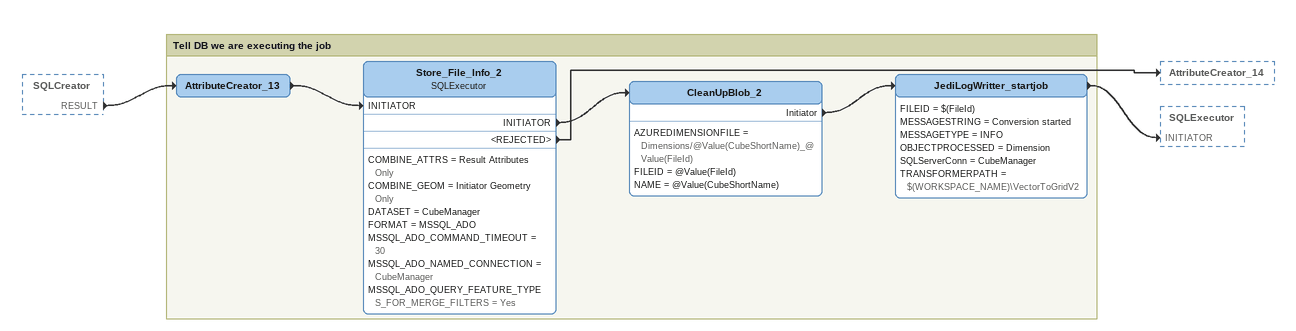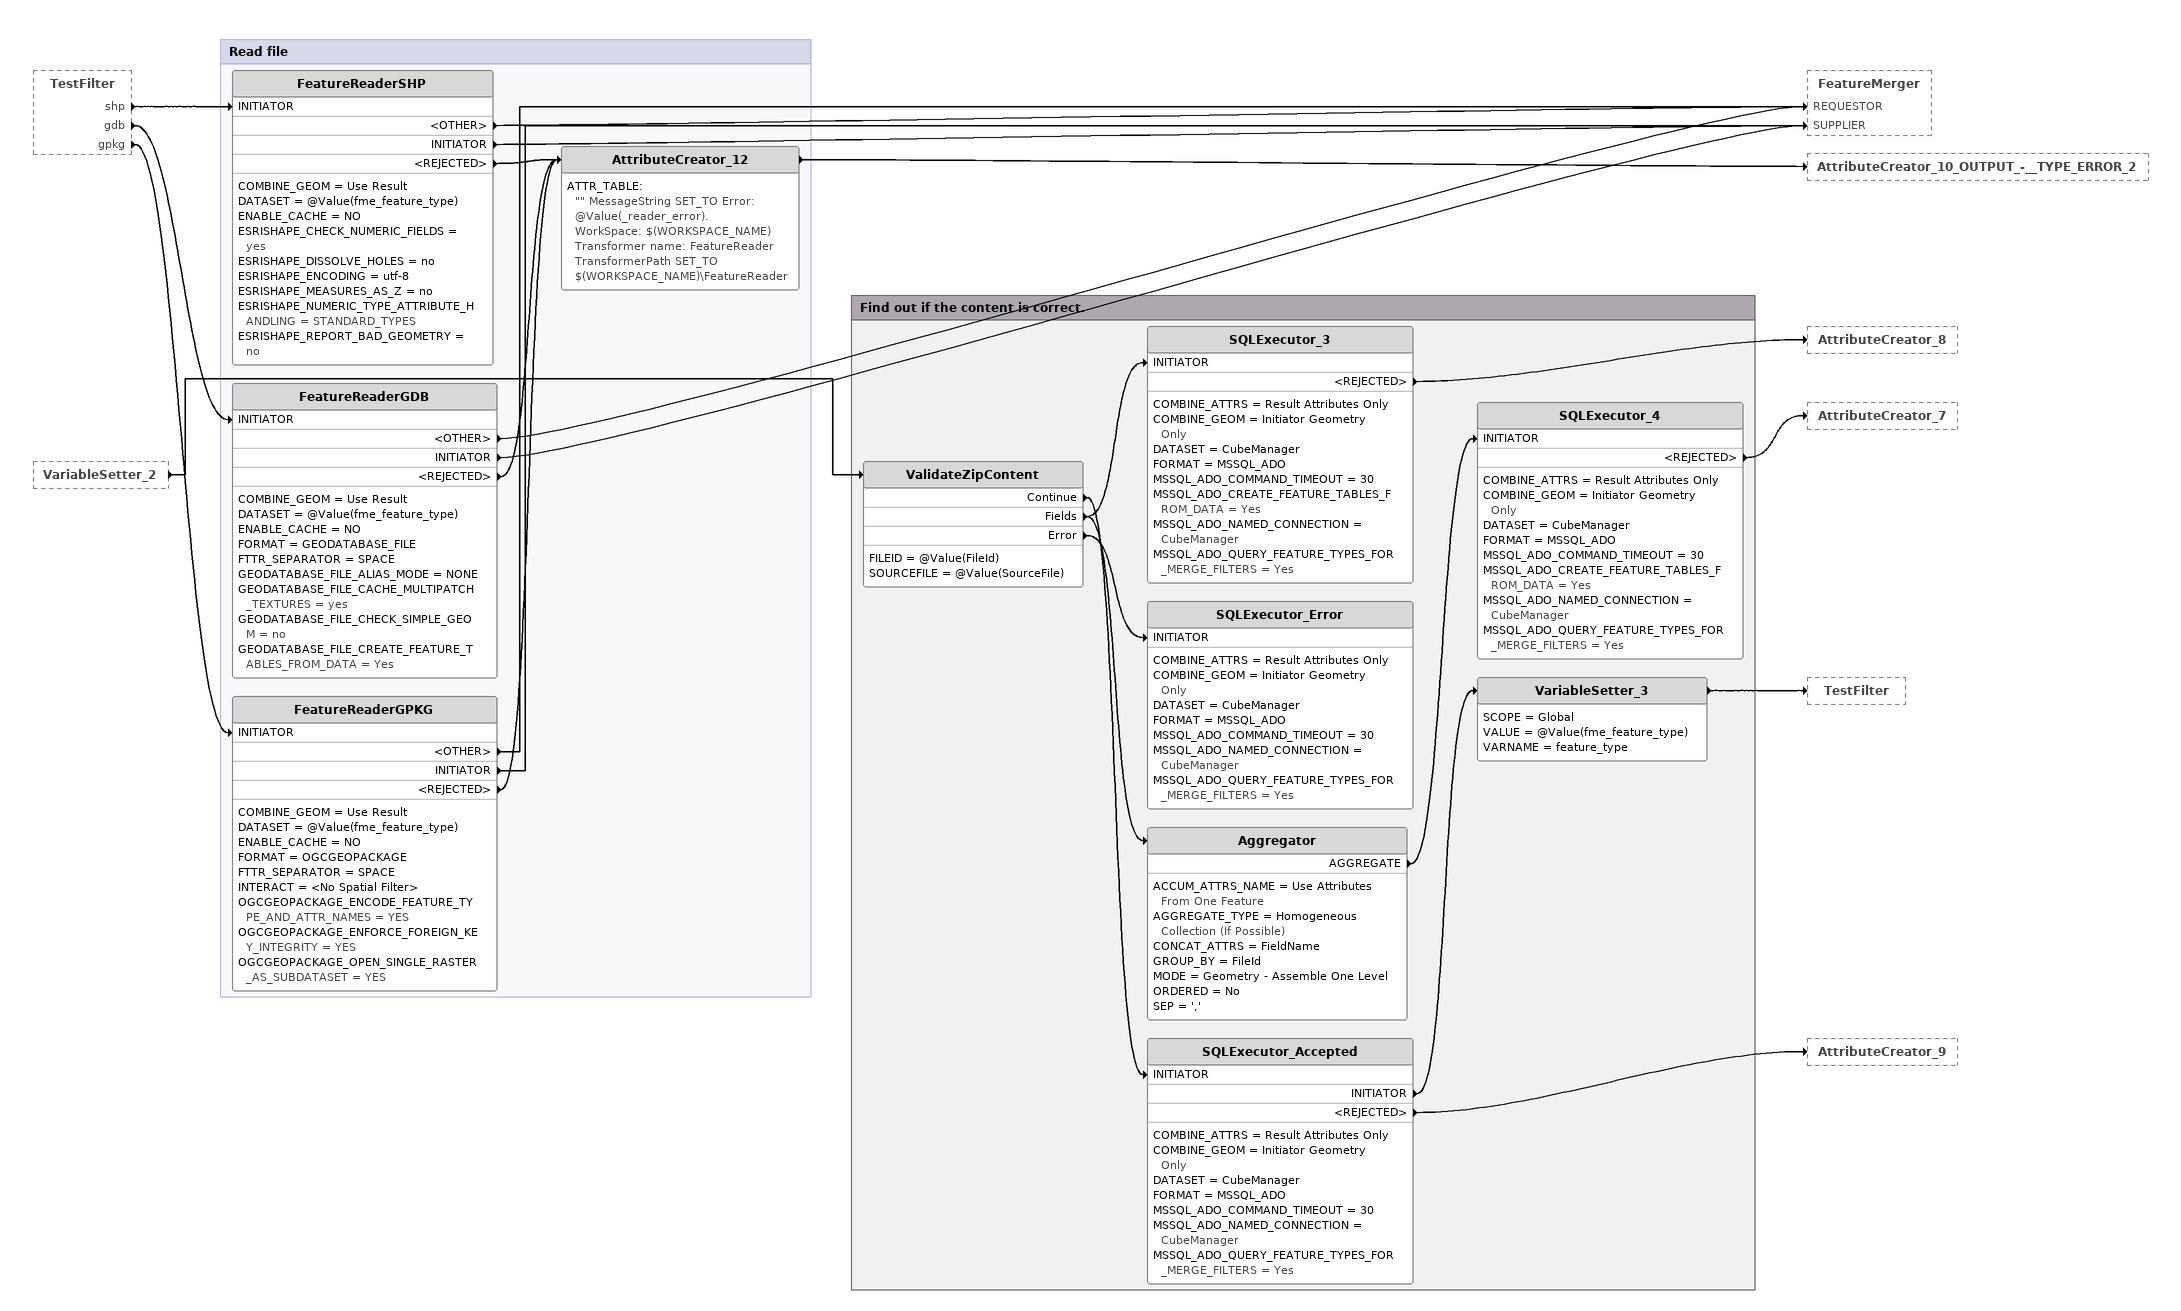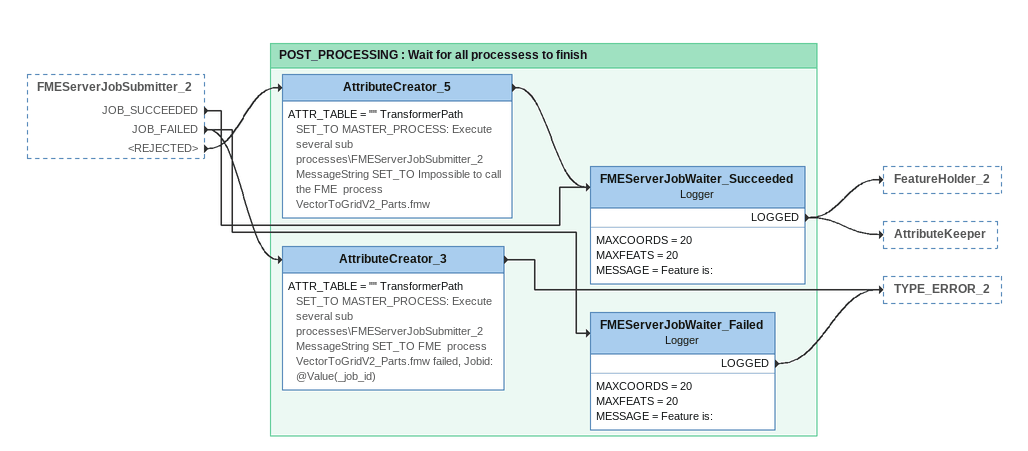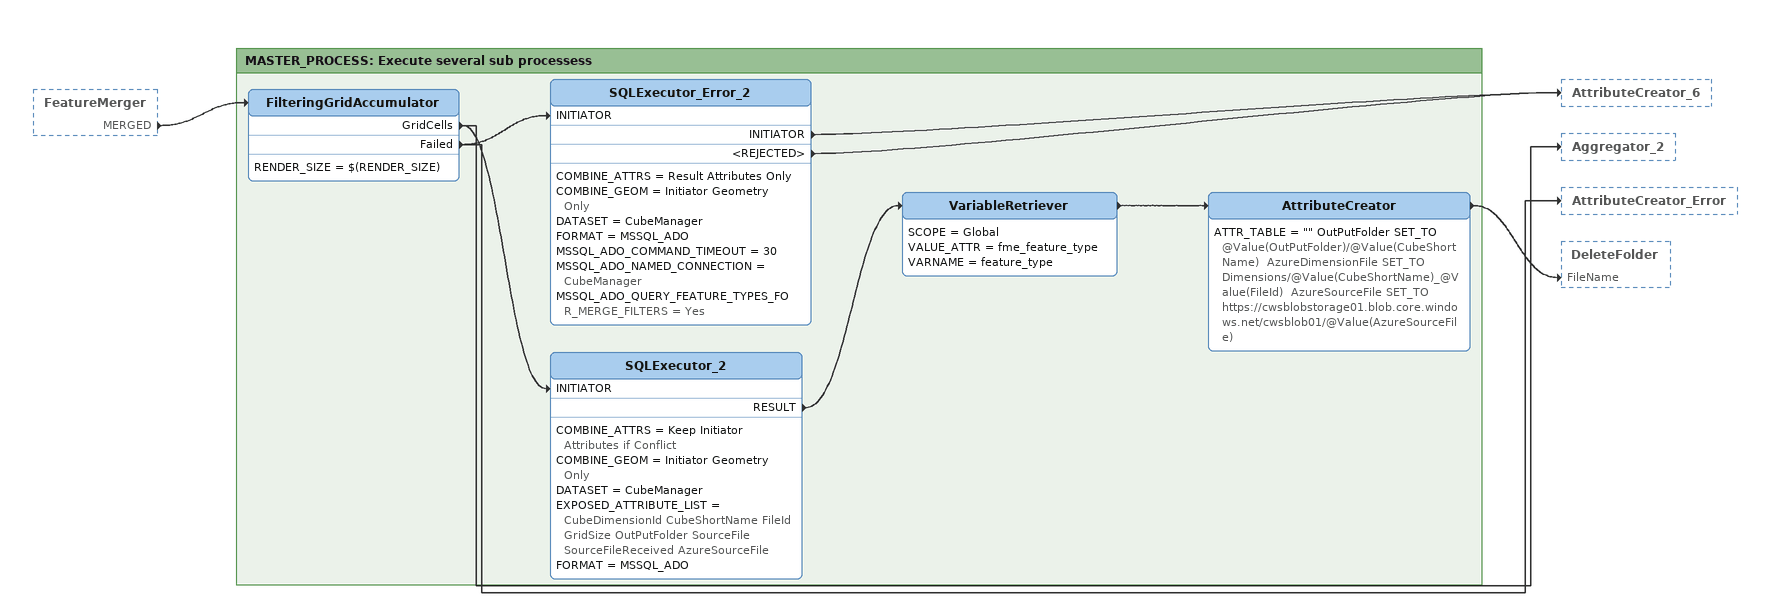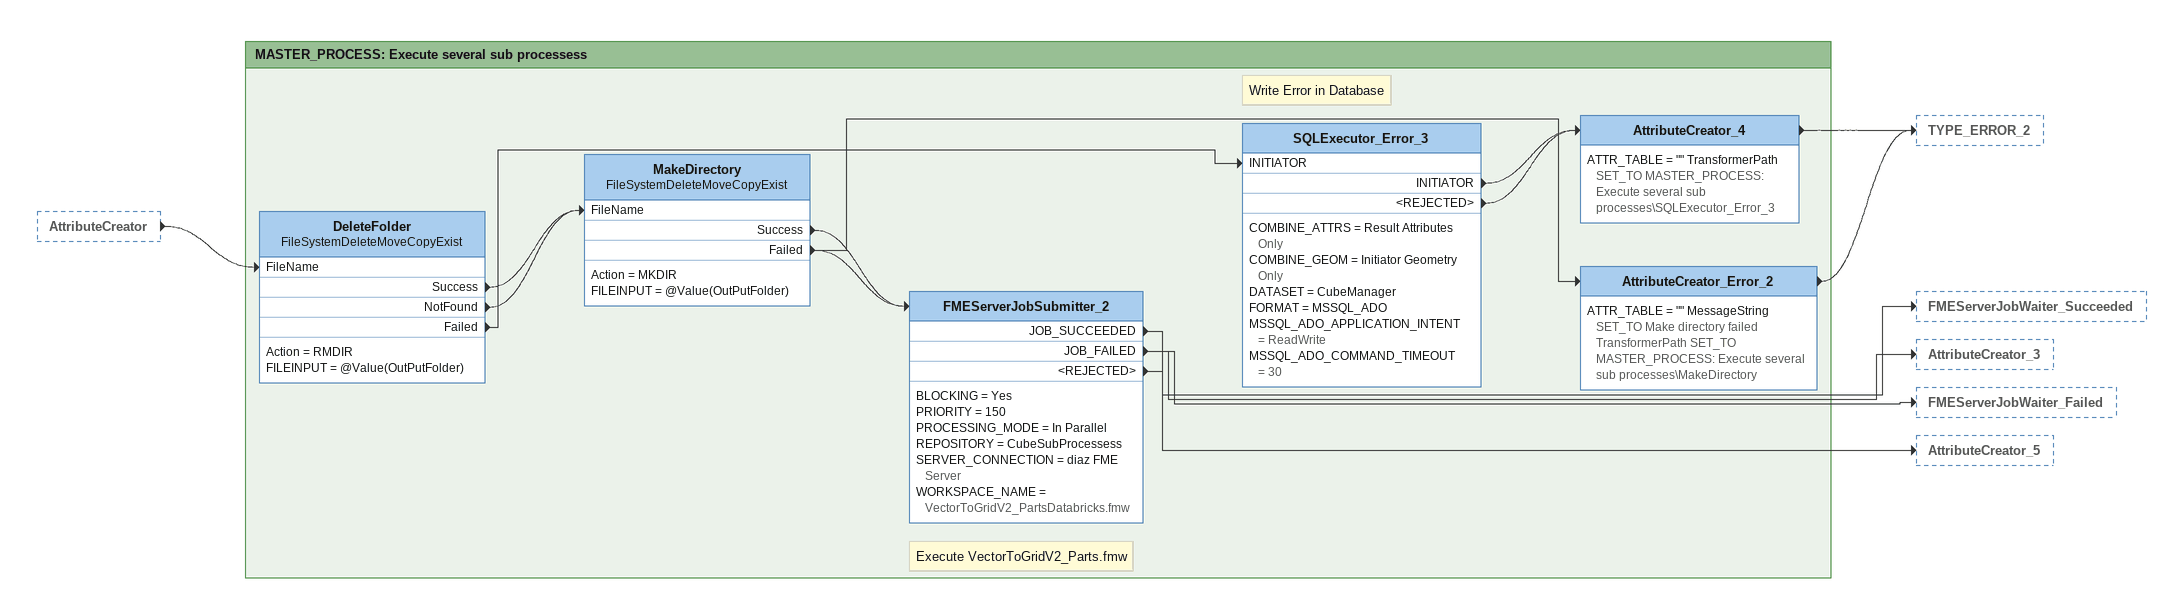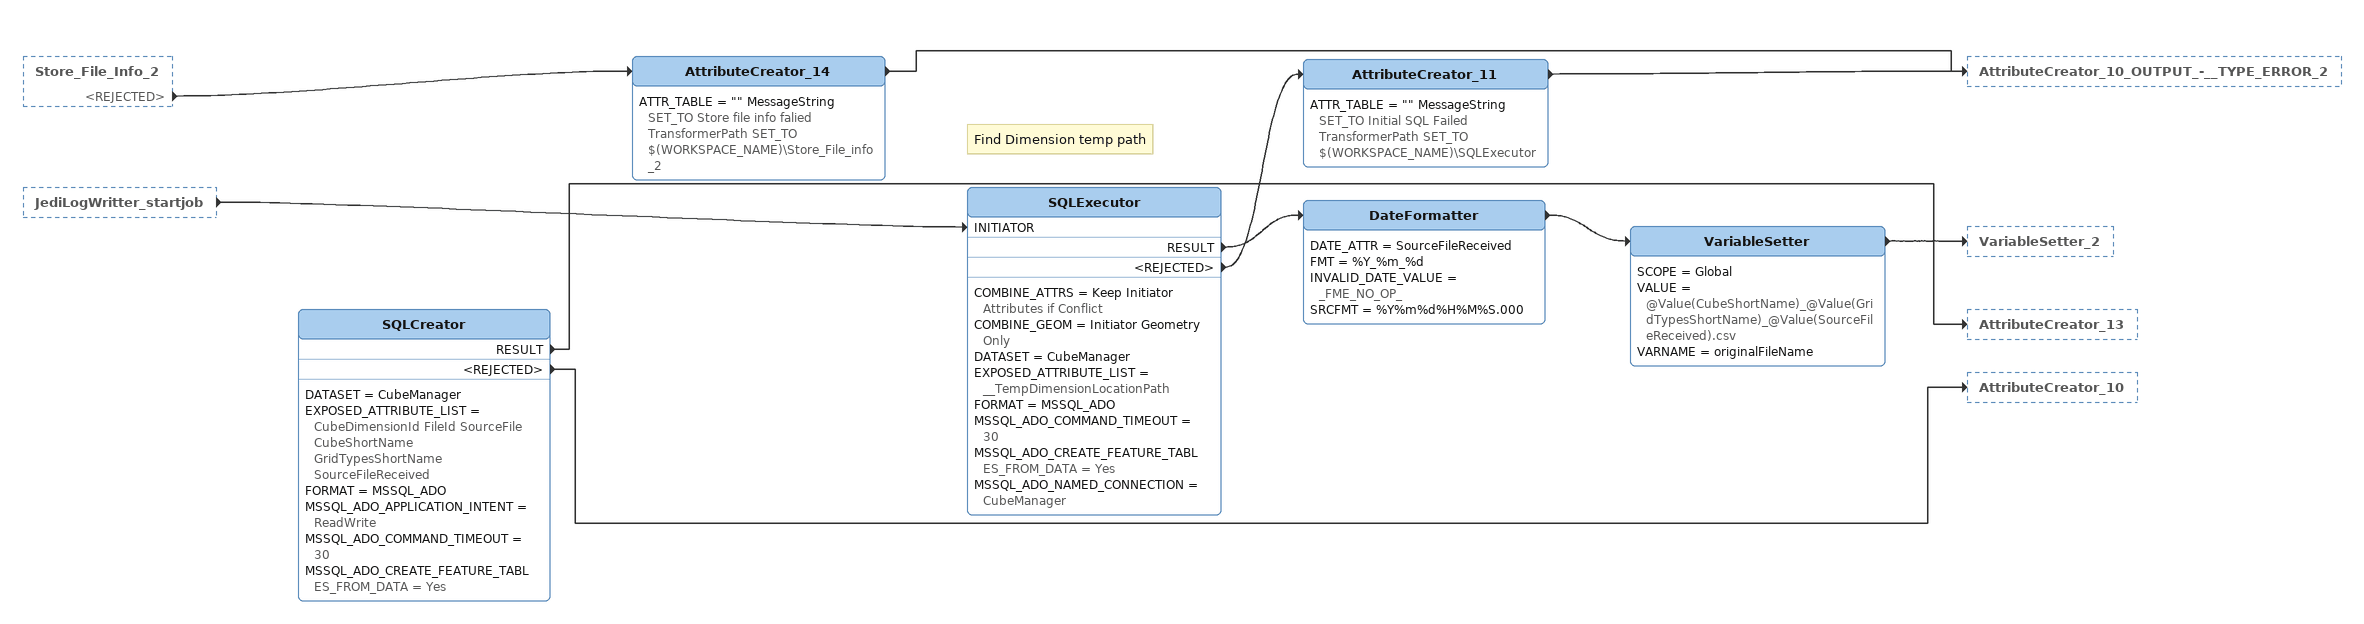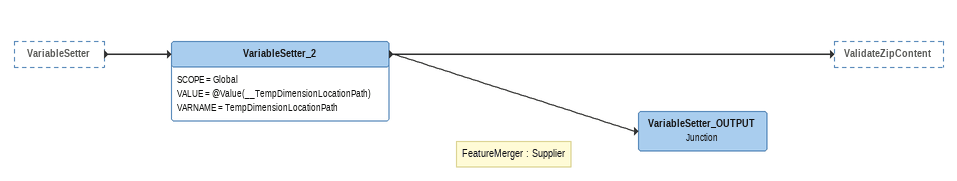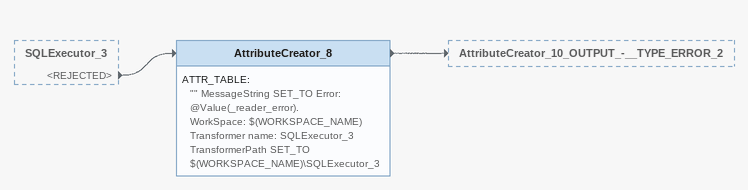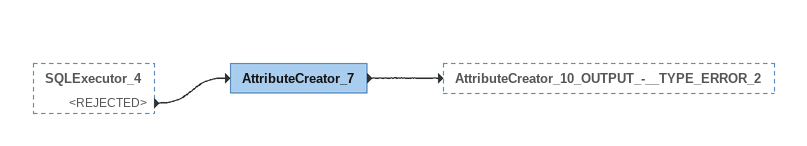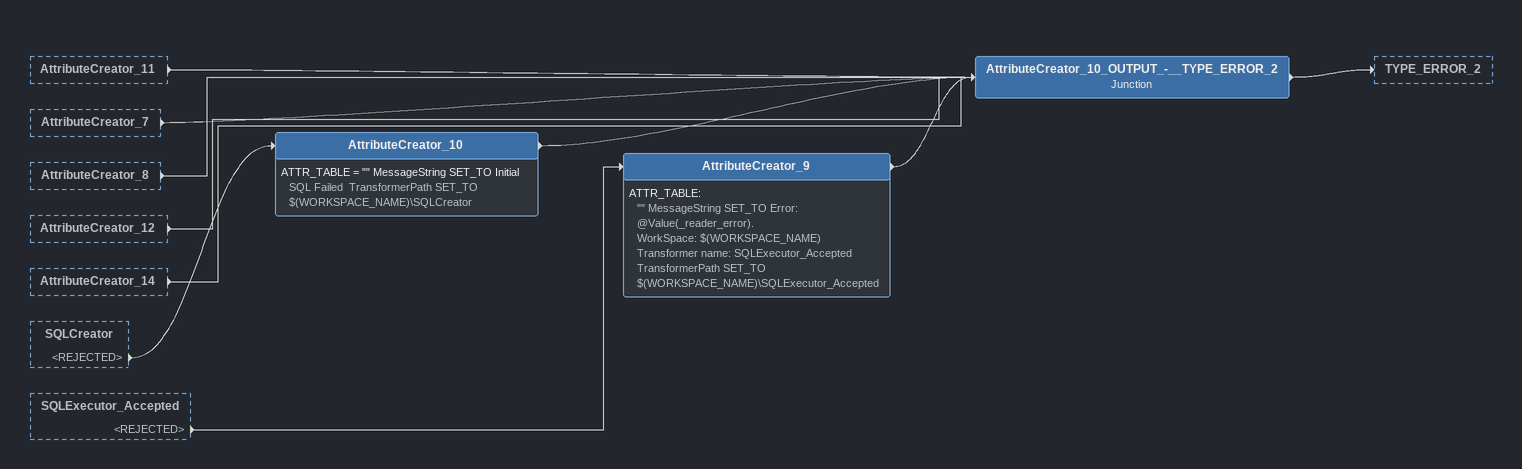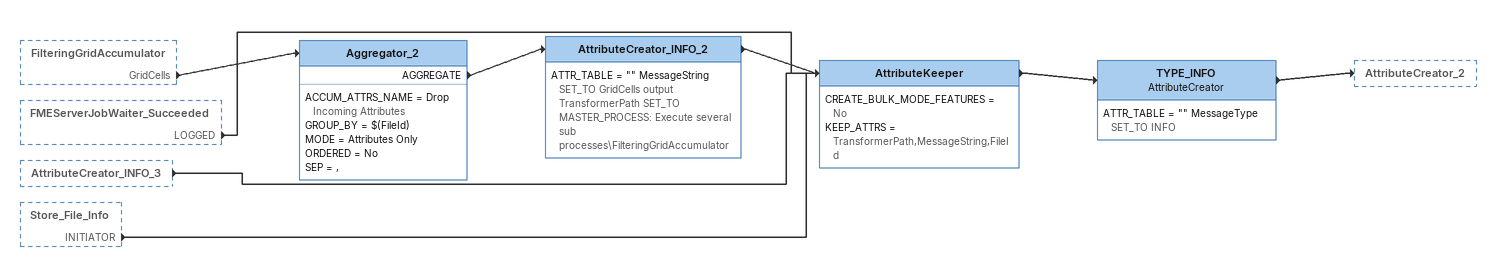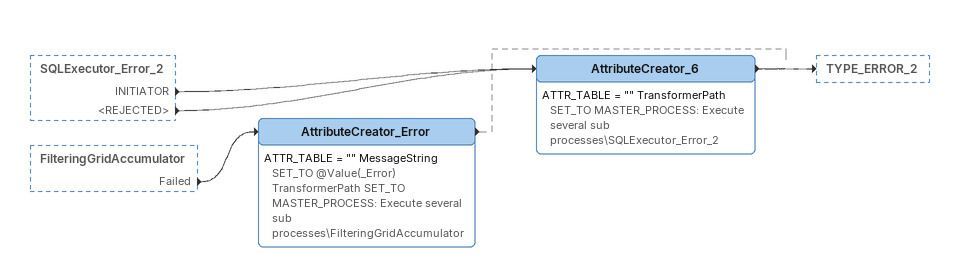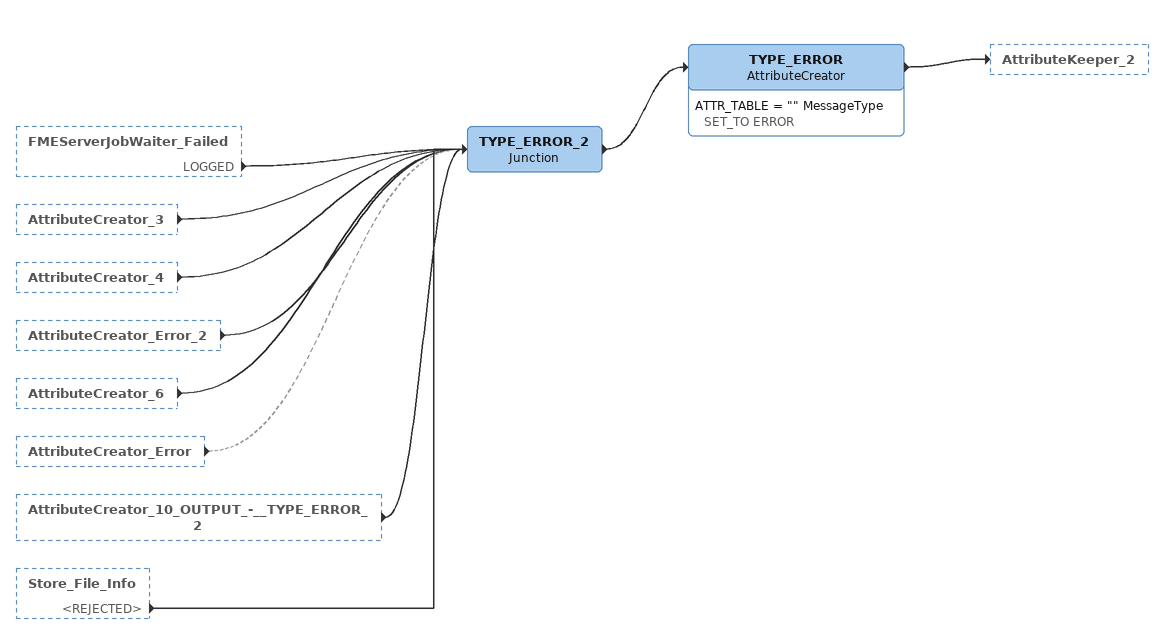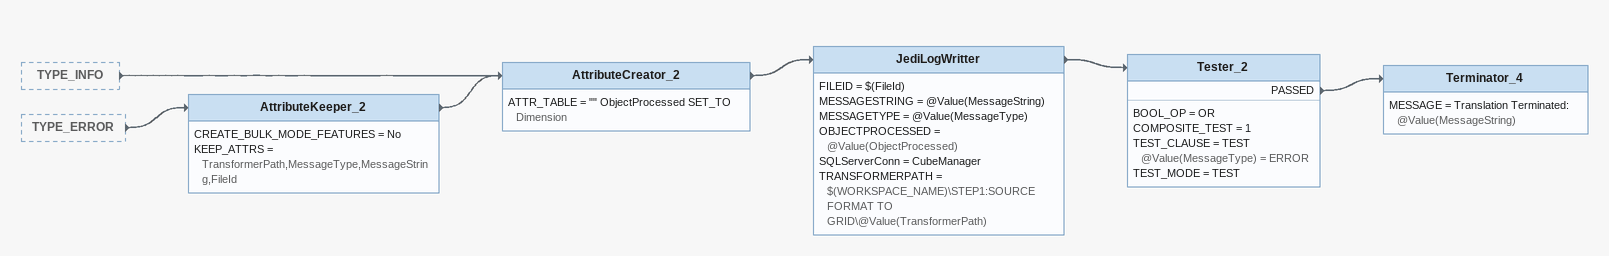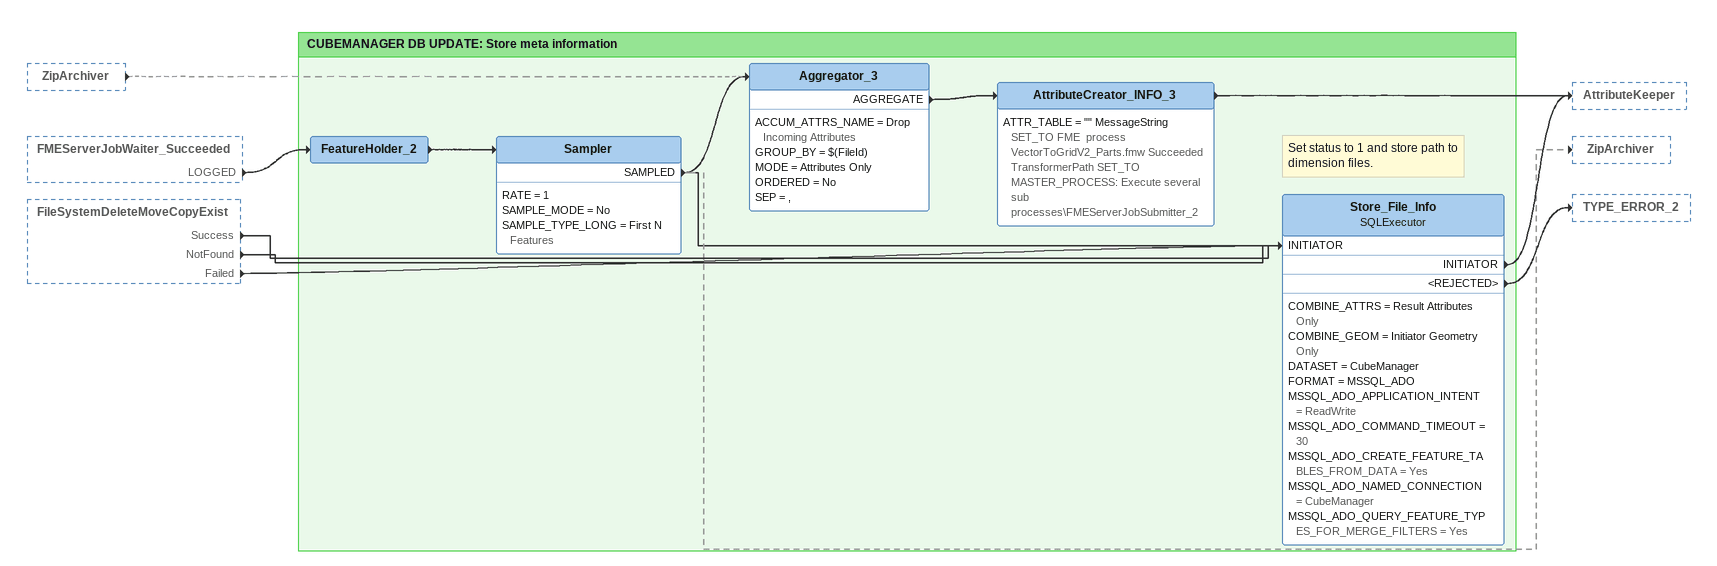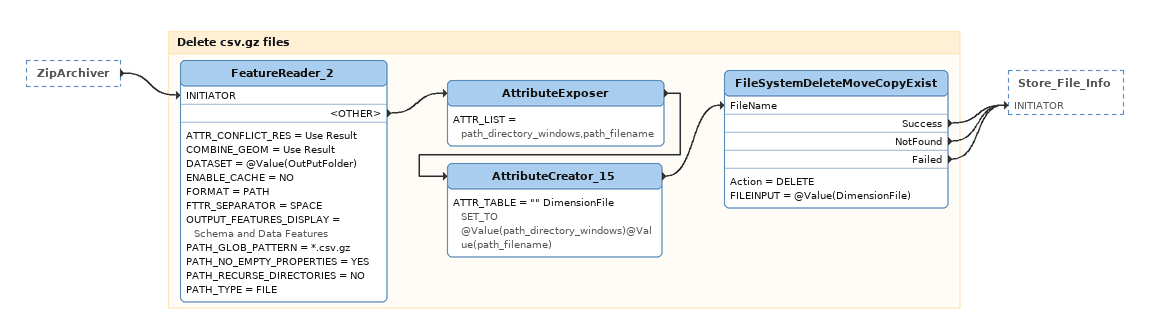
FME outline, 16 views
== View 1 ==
SQLCreator [outside]
    RESULT -> AttributeCreator_13

Bookmark: Tell DB we are executing the job
AttributeCreator_13
    -> Store_File_Info_2 [INITIATOR]
Store_File_Info_2: SQLExecutor
    COMBINE_ATTRS = Result Attributes Only
    COMBINE_GEOM = Initiator Geometry Only
    DATASET = CubeManager
    FORMAT = MSSQL_ADO
    MSSQL_ADO_COMMAND_TIMEOUT = 30
    MSSQL_ADO_NAMED_CONNECTION = CubeManager
    MSSQL_ADO_QUERY_FEATURE_TYPES_FOR_MERGE_FILTERS = Yes
    INITIATOR -> CleanUpBlob_2
    <REJECTED> -> AttributeCreator_14
CleanUpBlob_2
    AZUREDIMENSIONFILE = Dimensions/@Value(CubeShortName)_@Value(FileId)
    FILEID = @Value(FileId)
    NAME = @Value(CubeShortName)
    Initiator -> JediLogWritter_startjob
JediLogWritter_startjob
    FILEID = $(FileId)
    MESSAGESTRING = Conversion started
    MESSAGETYPE = INFO
    OBJECTPROCESSED = Dimension
    SQLServerConn = CubeManager
    TRANSFORMERPATH = $(WORKSPACE_NAME)\VectorToGridV2
    -> SQLExecutor [INITIATOR]

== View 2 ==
TestFilter [outside]
    shp -> FeatureReaderSHP [INITIATOR]
    gdb -> FeatureReaderGDB [INITIATOR]
    gpkg -> FeatureReaderGPKG [INITIATOR]
VariableSetter_2 [outside]
    -> ValidateZipContent

Bookmark: Find out if the content is correct.
ValidateZipContent
    FILEID = @Value(FileId)
    SOURCEFILE = @Value(SourceFile)
    Continue -> SQLExecutor_Accepted [INITIATOR]
    Fields -> Aggregator
    Fields -> SQLExecutor_3 [INITIATOR]
    Error -> SQLExecutor_Error [INITIATOR]
SQLExecutor_3
    COMBINE_ATTRS = Result Attributes Only
    COMBINE_GEOM = Initiator Geometry Only
    DATASET = CubeManager
    FORMAT = MSSQL_ADO
    MSSQL_ADO_COMMAND_TIMEOUT = 30
    MSSQL_ADO_CREATE_FEATURE_TABLES_FROM_DATA = Yes
    MSSQL_ADO_NAMED_CONNECTION = CubeManager
    MSSQL_ADO_QUERY_FEATURE_TYPES_FOR_MERGE_FILTERS = Yes
    <REJECTED> -> AttributeCreator_8
SQLExecutor_Error
    COMBINE_ATTRS = Result Attributes Only
    COMBINE_GEOM = Initiator Geometry Only
    DATASET = CubeManager
    FORMAT = MSSQL_ADO
    MSSQL_ADO_COMMAND_TIMEOUT = 30
    MSSQL_ADO_NAMED_CONNECTION = CubeManager
    MSSQL_ADO_QUERY_FEATURE_TYPES_FOR_MERGE_FILTERS = Yes
Aggregator
    ACCUM_ATTRS_NAME = Use Attributes From One Feature
    AGGREGATE_TYPE = Homogeneous Collection (If Possible)
    CONCAT_ATTRS = FieldName
    GROUP_BY = FileId
    MODE = Geometry - Assemble One Level
    ORDERED = No
    SEP = ','
    AGGREGATE -> SQLExecutor_4 [INITIATOR]
SQLExecutor_4
    COMBINE_ATTRS = Result Attributes Only
    COMBINE_GEOM = Initiator Geometry Only
    DATASET = CubeManager
    FORMAT = MSSQL_ADO
    MSSQL_ADO_COMMAND_TIMEOUT = 30
    MSSQL_ADO_CREATE_FEATURE_TABLES_FROM_DATA = Yes
    MSSQL_ADO_NAMED_CONNECTION = CubeManager
    MSSQL_ADO_QUERY_FEATURE_TYPES_FOR_MERGE_FILTERS = Yes
    <REJECTED> -> AttributeCreator_7
SQLExecutor_Accepted
    COMBINE_ATTRS = Result Attributes Only
    COMBINE_GEOM = Initiator Geometry Only
    DATASET = CubeManager
    FORMAT = MSSQL_ADO
    MSSQL_ADO_COMMAND_TIMEOUT = 30
    MSSQL_ADO_NAMED_CONNECTION = CubeManager
    MSSQL_ADO_QUERY_FEATURE_TYPES_FOR_MERGE_FILTERS = Yes
    INITIATOR -> VariableSetter_3
    <REJECTED> -> AttributeCreator_9
VariableSetter_3
    SCOPE = Global
    VALUE = @Value(fme_feature_type)
    VARNAME = feature_type
    -> TestFilter

Bookmark: Read file
FeatureReaderSHP
    COMBINE_GEOM = Use Result
    DATASET = @Value(fme_feature_type)
    ENABLE_CACHE = NO
    ESRISHAPE_CHECK_NUMERIC_FIELDS = yes
    ESRISHAPE_DISSOLVE_HOLES = no
    ESRISHAPE_ENCODING = utf-8
    ESRISHAPE_MEASURES_AS_Z = no
    ESRISHAPE_NUMERIC_TYPE_ATTRIBUTE_HANDLING = STANDARD_TYPES
    ESRISHAPE_REPORT_BAD_GEOMETRY = no
    <OTHER> -> FeatureMerger [REQUESTOR]
    INITIATOR -> FeatureMerger [SUPPLIER]
    <REJECTED> -> AttributeCreator_12
FeatureReaderGDB
    COMBINE_GEOM = Use Result
    DATASET = @Value(fme_feature_type)
    ENABLE_CACHE = NO
    FORMAT = GEODATABASE_FILE
    FTTR_SEPARATOR = SPACE
    GEODATABASE_FILE_ALIAS_MODE = NONE
    GEODATABASE_FILE_CACHE_MULTIPATCH_TEXTURES = yes
    GEODATABASE_FILE_CHECK_SIMPLE_GEOM = no
    GEODATABASE_FILE_CREATE_FEATURE_TABLES_FROM_DATA = Yes
    <OTHER> -> FeatureMerger [REQUESTOR]
    INITIATOR -> FeatureMerger [SUPPLIER]
    <REJECTED> -> AttributeCreator_12
FeatureReaderGPKG
    COMBINE_GEOM = Use Result
    DATASET = @Value(fme_feature_type)
    ENABLE_CACHE = NO
    FORMAT = OGCGEOPACKAGE
    FTTR_SEPARATOR = SPACE
    INTERACT = <No Spatial Filter>
    OGCGEOPACKAGE_ENCODE_FEATURE_TYPE_AND_ATTR_NAMES = YES
    OGCGEOPACKAGE_ENFORCE_FOREIGN_KEY_INTEGRITY = YES
    OGCGEOPACKAGE_OPEN_SINGLE_RASTER_AS_SUBDATASET = YES
    <OTHER> -> FeatureMerger [REQUESTOR]
    INITIATOR -> FeatureMerger [SUPPLIER]
    <REJECTED> -> AttributeCreator_12
AttributeCreator_12
    ATTR_TABLE:
      "" MessageString SET_TO Error: @Value(_reader_error).
      WorkSpace: $(WORKSPACE_NAME)
      Transformer name: FeatureReader  TransformerPath SET_TO $(WORKSPACE_NAME)\FeatureReader
    -> AttributeCreator_10_OUTPUT_-__TYPE_ERROR_2

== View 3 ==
FMEServerJobSubmitter_2 [outside]
    JOB_SUCCEEDED -> FMEServerJobWaiter_Succeeded
    JOB_FAILED -> AttributeCreator_3
    JOB_FAILED -> FMEServerJobWaiter_Failed
    <REJECTED> -> AttributeCreator_5

Bookmark: POST_PROCESSING : Wait for all processess to finish
AttributeCreator_5
    ATTR_TABLE = "" TransformerPath SET_TO MASTER_PROCESS: Execute several sub processes\FMEServerJobSubmitter_2  MessageString SET_TO Impossible to call the FME  process VectorToGridV2_Parts.fmw
    -> FMEServerJobWaiter_Succeeded
FMEServerJobWaiter_Succeeded: Logger
    MAXCOORDS = 20
    MAXFEATS = 20
    MESSAGE = Feature is:
    LOGGED -> FeatureHolder_2
    LOGGED -> AttributeKeeper
AttributeCreator_3
    ATTR_TABLE = "" TransformerPath SET_TO MASTER_PROCESS: Execute several sub processes\FMEServerJobSubmitter_2  MessageString SET_TO FME  process VectorToGridV2_Parts.fmw failed, Jobid: @Value(_job_id)
    -> TYPE_ERROR_2
FMEServerJobWaiter_Failed: Logger
    MAXCOORDS = 20
    MAXFEATS = 20
    MESSAGE = Feature is:
    LOGGED -> TYPE_ERROR_2

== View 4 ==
FeatureMerger [outside]
    MERGED -> FilteringGridAccumulator

Bookmark: MASTER_PROCESS: Execute several sub processess
FilteringGridAccumulator
    RENDER_SIZE = $(RENDER_SIZE)
    GridCells -> SQLExecutor_2 [INITIATOR]
    GridCells -> Aggregator_2
    Failed -> SQLExecutor_Error_2 [INITIATOR]
    Failed -> AttributeCreator_Error
SQLExecutor_Error_2
    COMBINE_ATTRS = Result Attributes Only
    COMBINE_GEOM = Initiator Geometry Only
    DATASET = CubeManager
    FORMAT = MSSQL_ADO
    MSSQL_ADO_COMMAND_TIMEOUT = 30
    MSSQL_ADO_NAMED_CONNECTION = CubeManager
    MSSQL_ADO_QUERY_FEATURE_TYPES_FOR_MERGE_FILTERS = Yes
    INITIATOR -> AttributeCreator_6
    <REJECTED> -> AttributeCreator_6
SQLExecutor_2
    COMBINE_ATTRS = Keep Initiator Attributes if Conflict
    COMBINE_GEOM = Initiator Geometry Only
    DATASET = CubeManager
    EXPOSED_ATTRIBUTE_LIST = CubeDimensionId CubeShortName FileId GridSize OutPutFolder SourceFile SourceFileReceived AzureSourceFile
    FORMAT = MSSQL_ADO
    RESULT -> VariableRetriever
VariableRetriever
    SCOPE = Global
    VALUE_ATTR = fme_feature_type
    VARNAME = feature_type
    -> AttributeCreator
AttributeCreator
    ATTR_TABLE = "" OutPutFolder SET_TO @Value(OutPutFolder)/@Value(CubeShortName)  AzureDimensionFile SET_TO Dimensions/@Value(CubeShortName)_@Value(FileId)  AzureSourceFile SET_TO https://cwsblobstorage01.blob.core.windows.net/cwsblob01/@Value(AzureSourceFile)
    -> DeleteFolder [FileName]

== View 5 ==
AttributeCreator [outside]
    -> DeleteFolder [FileName]

Bookmark: MASTER_PROCESS: Execute several sub processess
DeleteFolder: FileSystemDeleteMoveCopyExist
    Action = RMDIR
    FILEINPUT = @Value(OutPutFolder)
    Success -> MakeDirectory [FileName]
    NotFound -> MakeDirectory [FileName]
    Failed -> SQLExecutor_Error_3 [INITIATOR]
Note: Write Error in Database
SQLExecutor_Error_3
    COMBINE_ATTRS = Result Attributes Only
    COMBINE_GEOM = Initiator Geometry Only
    DATASET = CubeManager
    FORMAT = MSSQL_ADO
    MSSQL_ADO_APPLICATION_INTENT = ReadWrite
    MSSQL_ADO_COMMAND_TIMEOUT = 30
    INITIATOR -> AttributeCreator_4
    <REJECTED> -> AttributeCreator_4
AttributeCreator_4
    ATTR_TABLE = "" TransformerPath SET_TO MASTER_PROCESS: Execute several sub processes\SQLExecutor_Error_3
    -> TYPE_ERROR_2
MakeDirectory: FileSystemDeleteMoveCopyExist
    Action = MKDIR
    FILEINPUT = @Value(OutPutFolder)
    Success -> FMEServerJobSubmitter_2
    Failed -> FMEServerJobSubmitter_2
    Failed -> AttributeCreator_Error_2
AttributeCreator_Error_2
    ATTR_TABLE = "" MessageString SET_TO Make directory failed  TransformerPath SET_TO MASTER_PROCESS: Execute several sub processes\MakeDirectory
    -> TYPE_ERROR_2
Note: Execute VectorToGridV2_Parts.fmw
FMEServerJobSubmitter_2
    BLOCKING = Yes
    PRIORITY = 150
    PROCESSING_MODE = In Parallel
    REPOSITORY = CubeSubProcessess
    SERVER_CONNECTION = diaz FME Server
    WORKSPACE_NAME = VectorToGridV2_PartsDatabricks.fmw
    JOB_SUCCEEDED -> FMEServerJobWaiter_Succeeded
    JOB_FAILED -> AttributeCreator_3
    JOB_FAILED -> FMEServerJobWaiter_Failed
    <REJECTED> -> AttributeCreator_5

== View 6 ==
Store_File_Info_2 [outside]
    <REJECTED> -> AttributeCreator_14
JediLogWritter_startjob [outside]
    -> SQLExecutor [INITIATOR]
SQLCreator
    DATASET = CubeManager
    EXPOSED_ATTRIBUTE_LIST = CubeDimensionId FileId SourceFile CubeShortName GridTypesShortName SourceFileReceived
    FORMAT = MSSQL_ADO
    MSSQL_ADO_APPLICATION_INTENT = ReadWrite
    MSSQL_ADO_COMMAND_TIMEOUT = 30
    MSSQL_ADO_CREATE_FEATURE_TABLES_FROM_DATA = Yes
    RESULT -> AttributeCreator_13
    <REJECTED> -> AttributeCreator_10
AttributeCreator_14
    ATTR_TABLE = "" MessageString SET_TO Store file info falied  TransformerPath SET_TO $(WORKSPACE_NAME)\Store_File_info_2
    -> AttributeCreator_10_OUTPUT_-__TYPE_ERROR_2
Note: Find Dimension temp path
SQLExecutor
    COMBINE_ATTRS = Keep Initiator Attributes if Conflict
    COMBINE_GEOM = Initiator Geometry Only
    DATASET = CubeManager
    EXPOSED_ATTRIBUTE_LIST = __TempDimensionLocationPath
    FORMAT = MSSQL_ADO
    MSSQL_ADO_COMMAND_TIMEOUT = 30
    MSSQL_ADO_CREATE_FEATURE_TABLES_FROM_DATA = Yes
    MSSQL_ADO_NAMED_CONNECTION = CubeManager
    RESULT -> DateFormatter
    <REJECTED> -> AttributeCreator_11
AttributeCreator_11
    ATTR_TABLE = "" MessageString SET_TO Initial SQL Failed  TransformerPath SET_TO $(WORKSPACE_NAME)\SQLExecutor
    -> AttributeCreator_10_OUTPUT_-__TYPE_ERROR_2
DateFormatter
    DATE_ATTR = SourceFileReceived
    FMT = %Y_%m_%d
    INVALID_DATE_VALUE = _FME_NO_OP_
    SRCFMT = %Y%m%d%H%M%S.000
    -> VariableSetter
VariableSetter
    SCOPE = Global
    VALUE = @Value(CubeShortName)_@Value(GridTypesShortName)_@Value(SourceFileReceived).csv
    VARNAME = originalFileName
    -> VariableSetter_2

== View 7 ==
VariableSetter [outside]
    -> VariableSetter_2
VariableSetter_2
    SCOPE = Global
    VALUE = @Value(__TempDimensionLocationPath)
    VARNAME = TempDimensionLocationPath
    -> ValidateZipContent
    -> VariableSetter_OUTPUT
Note: FeatureMerger : Supplier
VariableSetter_OUTPUT: Junction

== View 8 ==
SQLExecutor_3 [outside]
    <REJECTED> -> AttributeCreator_8
AttributeCreator_8
    ATTR_TABLE:
      "" MessageString SET_TO Error: @Value(_reader_error).
      WorkSpace: $(WORKSPACE_NAME)
      Transformer name: SQLExecutor_3  TransformerPath SET_TO $(WORKSPACE_NAME)\SQLExecutor_3
    -> AttributeCreator_10_OUTPUT_-__TYPE_ERROR_2

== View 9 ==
SQLExecutor_4 [outside]
    <REJECTED> -> AttributeCreator_7
AttributeCreator_7
    -> AttributeCreator_10_OUTPUT_-__TYPE_ERROR_2

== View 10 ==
AttributeCreator_11 [outside]
    -> AttributeCreator_10_OUTPUT_-__TYPE_ERROR_2
AttributeCreator_7 [outside]
    -> AttributeCreator_10_OUTPUT_-__TYPE_ERROR_2
AttributeCreator_8 [outside]
    -> AttributeCreator_10_OUTPUT_-__TYPE_ERROR_2
AttributeCreator_12 [outside]
    -> AttributeCreator_10_OUTPUT_-__TYPE_ERROR_2
AttributeCreator_14 [outside]
    -> AttributeCreator_10_OUTPUT_-__TYPE_ERROR_2
SQLCreator [outside]
    <REJECTED> -> AttributeCreator_10
SQLExecutor_Accepted [outside]
    <REJECTED> -> AttributeCreator_9
AttributeCreator_9
    ATTR_TABLE:
      "" MessageString SET_TO Error: @Value(_reader_error).
      WorkSpace: $(WORKSPACE_NAME)
      Transformer name: SQLExecutor_Accepted  TransformerPath SET_TO $(WORKSPACE_NAME)\SQLExecutor_Accepted
    -> AttributeCreator_10_OUTPUT_-__TYPE_ERROR_2
AttributeCreator_10
    ATTR_TABLE = "" MessageString SET_TO Initial SQL Failed  TransformerPath SET_TO $(WORKSPACE_NAME)\SQLCreator
    -> AttributeCreator_10_OUTPUT_-__TYPE_ERROR_2
AttributeCreator_10_OUTPUT_-__TYPE_ERROR_2: Junction
    -> TYPE_ERROR_2

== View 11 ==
FilteringGridAccumulator [outside]
    GridCells -> Aggregator_2
FMEServerJobWaiter_Succeeded [outside]
    LOGGED -> AttributeKeeper
AttributeCreator_INFO_3 [outside]
    -> AttributeKeeper
Store_File_Info [outside]
    INITIATOR -> AttributeKeeper
Aggregator_2
    ACCUM_ATTRS_NAME = Drop Incoming Attributes
    GROUP_BY = $(FileId)
    MODE = Attributes Only
    ORDERED = No
    SEP = ,
    AGGREGATE -> AttributeCreator_INFO_2
AttributeCreator_INFO_2
    ATTR_TABLE = "" MessageString SET_TO GridCells output  TransformerPath SET_TO MASTER_PROCESS: Execute several sub processes\FilteringGridAccumulator
    -> AttributeKeeper
AttributeKeeper
    CREATE_BULK_MODE_FEATURES = No
    KEEP_ATTRS = TransformerPath,MessageString,FileId
    -> TYPE_INFO
TYPE_INFO: AttributeCreator
    ATTR_TABLE = "" MessageType SET_TO INFO
    -> AttributeCreator_2

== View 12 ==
SQLExecutor_Error_2 [outside]
    INITIATOR -> AttributeCreator_6
    <REJECTED> -> AttributeCreator_6
FilteringGridAccumulator [outside]
    Failed -> AttributeCreator_Error
AttributeCreator_Error
    ATTR_TABLE = "" MessageString SET_TO @Value(_Error)  TransformerPath SET_TO MASTER_PROCESS: Execute several sub processes\FilteringGridAccumulator
    -> TYPE_ERROR_2 [off]
AttributeCreator_6
    ATTR_TABLE = "" TransformerPath SET_TO MASTER_PROCESS: Execute several sub processes\SQLExecutor_Error_2
    -> TYPE_ERROR_2

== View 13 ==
FMEServerJobWaiter_Failed [outside]
    LOGGED -> TYPE_ERROR_2
AttributeCreator_3 [outside]
    -> TYPE_ERROR_2
AttributeCreator_4 [outside]
    -> TYPE_ERROR_2
AttributeCreator_Error_2 [outside]
    -> TYPE_ERROR_2
AttributeCreator_6 [outside]
    -> TYPE_ERROR_2
AttributeCreator_Error [outside]
    -> TYPE_ERROR_2 [off]
AttributeCreator_10_OUTPUT_-__TYPE_ERROR_2 [outside]
    -> TYPE_ERROR_2
Store_File_Info [outside]
    <REJECTED> -> TYPE_ERROR_2
TYPE_ERROR_2: Junction
    -> TYPE_ERROR
TYPE_ERROR: AttributeCreator
    ATTR_TABLE = "" MessageType SET_TO ERROR
    -> AttributeKeeper_2

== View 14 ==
TYPE_INFO [outside]
    -> AttributeCreator_2
TYPE_ERROR [outside]
    -> AttributeKeeper_2
AttributeKeeper_2
    CREATE_BULK_MODE_FEATURES = No
    KEEP_ATTRS = TransformerPath,MessageType,MessageString,FileId
    -> AttributeCreator_2
AttributeCreator_2
    ATTR_TABLE = "" ObjectProcessed SET_TO Dimension
    -> JediLogWritter
JediLogWritter
    FILEID = $(FileId)
    MESSAGESTRING = @Value(MessageString)
    MESSAGETYPE = @Value(MessageType)
    OBJECTPROCESSED = @Value(ObjectProcessed)
    SQLServerConn = CubeManager
    TRANSFORMERPATH = $(WORKSPACE_NAME)\STEP1:SOURCE FORMAT TO GRID\@Value(TransformerPath)
    -> Tester_2
Tester_2
    BOOL_OP = OR
    COMPOSITE_TEST = 1
    TEST_CLAUSE = TEST @Value(MessageType) = ERROR
    TEST_MODE = TEST
    PASSED -> Terminator_4
Terminator_4
    MESSAGE = Translation Terminated: @Value(MessageString)

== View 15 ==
ZipArchiver [outside]
    -> Aggregator_3 [off]
FMEServerJobWaiter_Succeeded [outside]
    LOGGED -> FeatureHolder_2
FileSystemDeleteMoveCopyExist [outside]
    Success -> Store_File_Info [INITIATOR]
    NotFound -> Store_File_Info [INITIATOR]
    Failed -> Store_File_Info [INITIATOR]

Bookmark: CUBEMANAGER DB UPDATE: Store meta information
FeatureHolder_2
    -> Sampler
Sampler
    RATE = 1
    SAMPLE_MODE = No
    SAMPLE_TYPE_LONG = First N Features
    SAMPLED -> Store_File_Info [INITIATOR]
    SAMPLED -> Aggregator_3
    SAMPLED -> ZipArchiver [off]
Aggregator_3
    ACCUM_ATTRS_NAME = Drop Incoming Attributes
    GROUP_BY = $(FileId)
    MODE = Attributes Only
    ORDERED = No
    SEP = ,
    AGGREGATE -> AttributeCreator_INFO_3
AttributeCreator_INFO_3
    ATTR_TABLE = "" MessageString SET_TO FME  process VectorToGridV2_Parts.fmw Succeeded  TransformerPath SET_TO MASTER_PROCESS: Execute several sub processes\FMEServerJobSubmitter_2
    -> AttributeKeeper
Note: Set status to 1 and store path to dimension files.
Store_File_Info: SQLExecutor
    COMBINE_ATTRS = Result Attributes Only
    COMBINE_GEOM = Initiator Geometry Only
    DATASET = CubeManager
    FORMAT = MSSQL_ADO
    MSSQL_ADO_APPLICATION_INTENT = ReadWrite
    MSSQL_ADO_COMMAND_TIMEOUT = 30
    MSSQL_ADO_CREATE_FEATURE_TABLES_FROM_DATA = Yes
    MSSQL_ADO_NAMED_CONNECTION = CubeManager
    MSSQL_ADO_QUERY_FEATURE_TYPES_FOR_MERGE_FILTERS = Yes
    INITIATOR -> AttributeKeeper
    <REJECTED> -> TYPE_ERROR_2

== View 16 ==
ZipArchiver [outside]
    -> FeatureReader_2 [INITIATOR]

Bookmark: Delete csv.gz files
FeatureReader_2
    ATTR_CONFLICT_RES = Use Result
    COMBINE_GEOM = Use Result
    DATASET = @Value(OutPutFolder)
    ENABLE_CACHE = NO
    FORMAT = PATH
    FTTR_SEPARATOR = SPACE
    OUTPUT_FEATURES_DISPLAY = Schema and Data Features
    PATH_GLOB_PATTERN = *.csv.gz
    PATH_NO_EMPTY_PROPERTIES = YES
    PATH_RECURSE_DIRECTORIES = NO
    PATH_TYPE = FILE
    <OTHER> -> AttributeExposer
AttributeExposer
    ATTR_LIST = path_directory_windows,path_filename
    -> AttributeCreator_15
AttributeCreator_15
    ATTR_TABLE = "" DimensionFile SET_TO @Value(path_directory_windows)@Value(path_filename)
    -> FileSystemDeleteMoveCopyExist [FileName]
FileSystemDeleteMoveCopyExist
    Action = DELETE
    FILEINPUT = @Value(DimensionFile)
    Success -> Store_File_Info [INITIATOR]
    NotFound -> Store_File_Info [INITIATOR]
    Failed -> Store_File_Info [INITIATOR]
